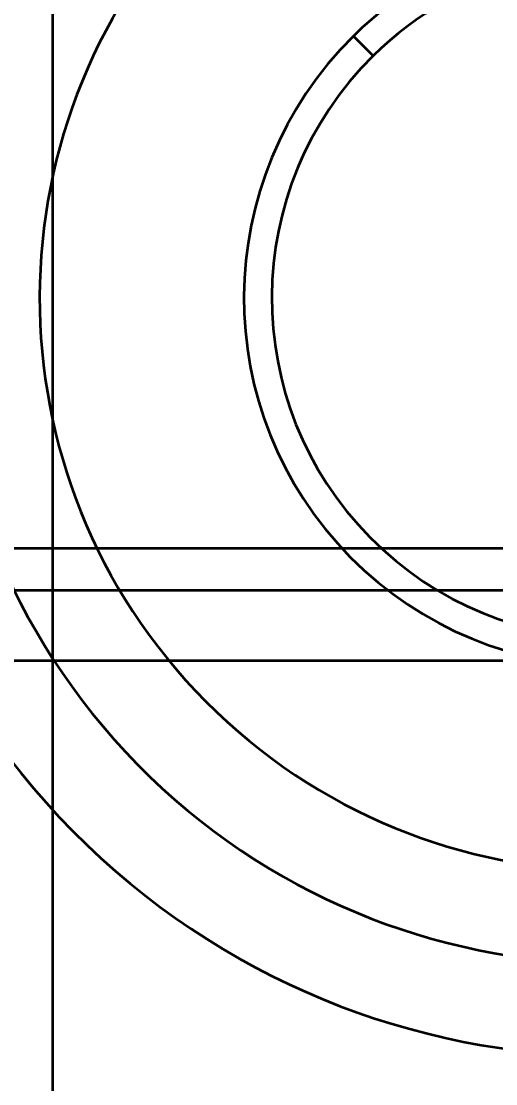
# Model space of a CAD drawing. Header units: millimetres. Extents: x -176 to 3932, y -325 to 2058.
# Drawn here: x 1362.12 to 1377.45, y 84.62 to 118.95 of the extents above; entities that cross this region are included whole.
import ezdxf

# ---------------------------------------------------------------- set-up
doc = ezdxf.new("R2010")
doc.units = ezdxf.units.MM
doc.styles.get("Standard").update_dxf_attribs({"font": 'arial.ttf'})
doc.dimstyles.new('CGJ', dxfattribs={"dimscale": 13, "dimtxt": 2.25, "dimasz": 2.25, "dimexe": 1, "dimexo": 1.25, "dimgap": 1.15, "dimtad": 1, "dimtoh": 1, "dimdec": 1, "dimdsep": 46, "dimtxsty": 'Standard', "dimcen": 0, "dimclrd": 2, "dimclre": 2, "dimclrt": 2, "dimadec": 0, "dimazin": 0, "dimtfac": 1, "dimtdec": 1, "dimtmove": 0, "dimatfit": 0, "dimfxl": 1, "dimtolj": 1, "dimtzin": 0, "dimlwe": -1, "dimarcsym": 2})

# ---------------------------------------------------------------- blocks, each defined once
blk = doc.blocks.new('Drawing View5')
at = {"color": 7, "linetype": 'Continuous', "lineweight": 35}
for p, q in [((1119.014, -75), (1119.014, -276.062)), ((1119.014, -75), (1119.014, -276.062)), ((1128.736, -219.535), (1129.368, -220.176)), ((1097.1, -236.08), (1177.1, -236.08)), ((1097.1, -236.08), (1177.1, -236.08)), ((1097.1, -237.441), (1177.1, -237.441)), ((1097.1, -239.711), (1177.1, -239.711))]:
    blk.add_line(p, q, dxfattribs=at)
for radius, start, end in [(24.5, 314.6585, 134.6585), (24.5, 314.6585, 134.6585), (21.5, 314.6585, 134.2993), (18.5, 314.9113, 134.6585), (24.5, 134.6585, 314.6585), (24.5, 134.6585, 314.6585), (21.5, 134.6585, 314.2993), (18.5, 134.9113, 314.6585), (11.9, 314.6585, 134.6585), (11, 314.6585, 134.6585), (11, 314.6585, 134.6585), (11.9, 134.6585, 314.6585), (11, 134.6585, 314.6585), (11, 134.6585, 314.6585)]:
    blk.add_arc((1137.1, -228), radius, start, end, dxfattribs=at)
blk = doc.blocks.new('*D61')
at = {"color": 2, "transparency": 16777216}
for p, q in [((2.716, 8.75), (2.716, -153.5)), ((1502.716, 8.75), (1502.716, -153.5))]:
    blk.add_line(p, q, dxfattribs=at)
at = {"color": 2, "lineweight": -2, "transparency": 16777216}
blk.add_line((31.966, -140.5), (1473.466, -140.5), dxfattribs=at)
at = {"color": 2, "lineweight": -3, "transparency": 16777216}
for points in [[(31.966, -135.625), (31.966, -145.375), (2.716, -140.5)], [(1473.466, -135.625), (1473.466, -145.375), (1502.716, -140.5)]]:
    blk.add_solid(points, dxfattribs=at)
at = {"layer": 'Defpoints', "color": 0, "lineweight": -3, "transparency": 16777216}
for p in [(2.716, 25), (1502.716, 25), (1502.716, -140.5)]:
    blk.add_point(p, dxfattribs=at)
at = {"color": 2, "transparency": 16777216, "insert": (752.716, -110.416), "char_height": 29.25, "attachment_point": 5}
blk.add_mtext('\\A1;1200 / 1350 / 1500 / 1650 / 1800', dxfattribs=at)

msp = doc.modelspace()

# ---------------------------------------------------------------- block references
at = {"lineweight": 0}
msp.add_blockref('Drawing View5', (244.116, 338), dxfattribs=at)

# ---------------------------------------------------------------- dimensions: what is measured, and where the dimension line sits
dim = msp.add_linear_dim(base=(1502.716, -140.5), p1=(2.716, 25), p2=(1502.716, 25), angle=180, text='1200 / 1350 / <> / 1650 / 1800', dimstyle='CGJ')
dim.commit()
dim.dimension.update_dxf_attribs({"geometry": '*D61', "text_midpoint": (752.716, -140.5), "dimtype": 160})

doc.saveas('drawing.dxf')
